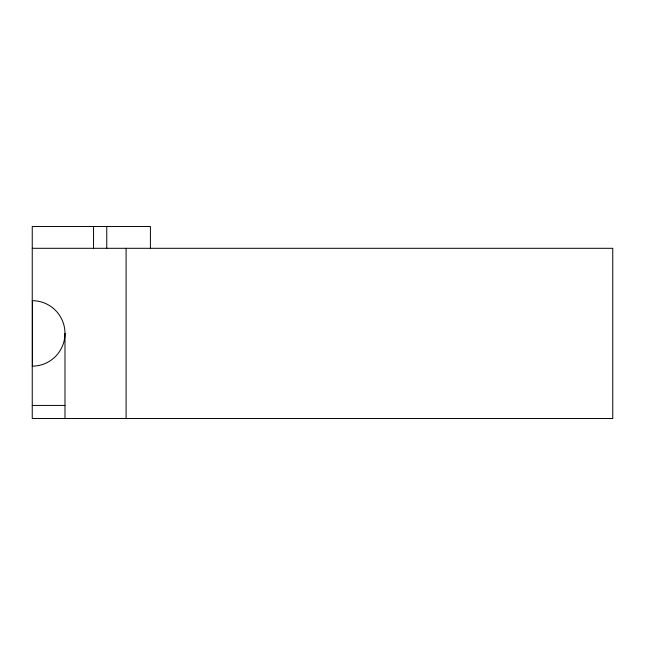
<?xml version="1.0" encoding="UTF-8"?>
<svg xmlns="http://www.w3.org/2000/svg" width="645" height="645" viewBox="0 0 645 645"><rect width="100%" height="100%" fill="white"/><g stroke="black" fill="none" stroke-linecap="round" stroke-linejoin="round"><path stroke-width="0.97" d="M32.25 248.301L612.75 248.301L612.75 418.524L32.25 418.524L32.25 226.476L150.406 226.476L150.406 248.301M32.25 405.431L64.984 405.431M126.089 248.301L126.089 418.524M106.764 226.476L106.764 248.301M93.541 226.476L93.541 248.301M32.25 300.675A32.734 32.734 0 0 1 64.984 333.409L64.984 418.524M32.435 300.675L32.435 366.15M64.984 333.409A32.734 32.734 0 0 1 32.25 366.15"/></g></svg>
